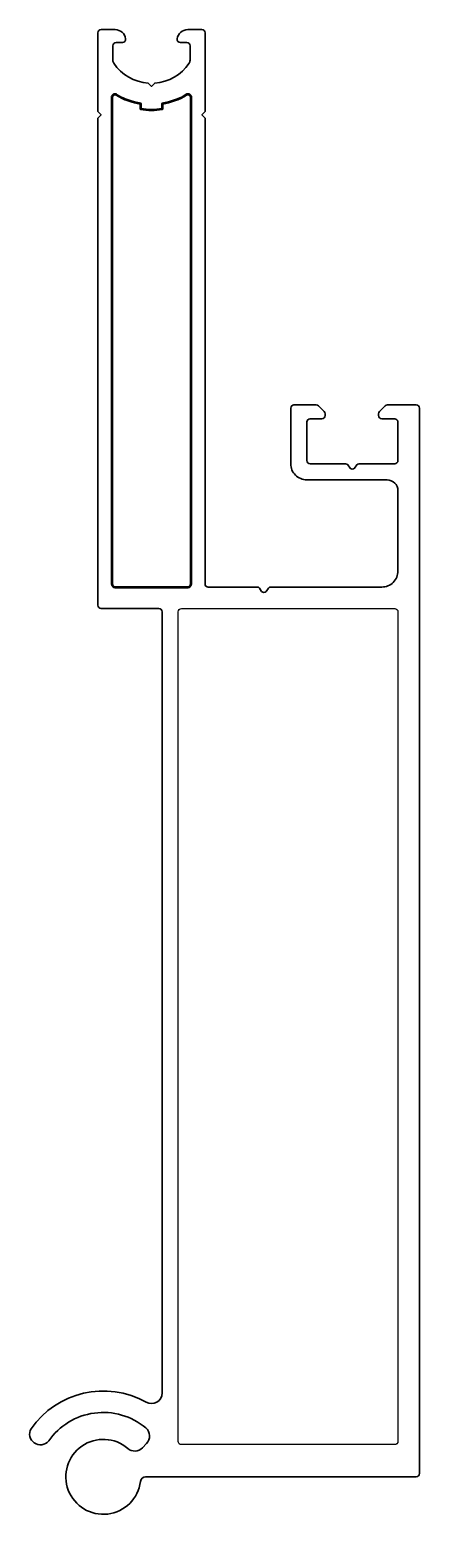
# Model space of a CAD drawing. Header units: millimetres. Extents: x 693 to 730, y 337 to 475.
import ezdxf

# ---------------------------------------------------------------- set-up
doc = ezdxf.new("R2010")
doc.units = ezdxf.units.MM
doc.layers.add('290304send', color=182, linetype='Continuous')
doc.layers.add('8', color=8, linetype='Continuous')

msp = doc.modelspace()

# ---------------------------------------------------------------- linework, layer by layer
at = {"color": 0, "lineweight": 30}
msp.add_lwpolyline([(693.29, 344.61, -0.386311), (704.04, 347.08, 0.573147), (705.53, 347.95), (705.53, 420.83, 0.414214), (705.23, 421.13), (699.83, 421.13, -0.414214), (699.53, 421.43), (699.53, 466.88), (699.83, 467.18), (699.53, 467.48), (699.53, 474.83, -0.414214), (699.83, 475.13), (701.13, 475.13, -0.372825), (702.12, 474.27, -0.453975), (701.83, 473.93), (701.23, 473.93, 0.414214), (700.93, 473.63), (700.93, 472.27, 0.149524), (701.01, 471.99, 0.229816), (704.22, 470.14), (704.53, 469.83), (704.84, 470.14, 0.229816), (708.04, 471.99, 0.149524), (708.13, 472.27), (708.13, 473.63, 0.414214), (707.83, 473.93), (707.23, 473.93, -0.46123), (706.93, 474.27, -0.372825), (707.92, 475.13), (709.23, 475.13, -0.414214), (709.53, 474.83), (709.53, 467.48), (709.23, 467.18), (709.53, 466.88), (709.53, 423.43, 0.414214), (709.83, 423.13), (714.4, 423.13, -0.198912), (714.61, 423.04), (714.81, 422.72, 0.414214), (715.24, 422.72), (715.44, 423.04, -0.198912), (715.65, 423.13), (726.03, 423.13, 0.414214), (727.53, 424.63), (727.53, 432.13, 0.414214), (726.53, 433.13), (719.03, 433.13, -0.414214), (717.53, 434.63), (717.53, 439.83, -0.414214), (717.83, 440.13), (719.9, 440.13, -0.198912), (720.11, 440.04), (720.64, 439.51, -0.198912), (720.73, 439.3), (720.73, 439.13, -0.414214), (720.43, 438.83), (719.33, 438.83, 0.414214), (719.03, 438.53), (719.03, 434.93, 0.414214), (719.33, 434.63), (722.65, 434.63, -0.198912), (722.86, 434.54), (723.06, 434.22, 0.414214), (723.49, 434.22), (723.69, 434.54, -0.198912), (723.9, 434.63), (727.23, 434.63, 0.414214), (727.53, 434.93), (727.53, 438.53, 0.414214), (727.23, 438.83), (726.03, 438.83, -0.414214), (725.73, 439.13), (725.73, 439.3, -0.198912), (725.81, 439.52), (726.34, 440.04, -0.198912), (726.55, 440.13), (729.23, 440.13, -0.414214), (729.53, 439.83), (729.53, 340.43, -0.414214), (729.23, 340.13), (704, 340.13, 0.377837), (703.5, 339.69, -3.987879), (702.32, 342.77, 0.394805), (703.68, 342.83), (704.07, 343.22, 0.441425), (704, 344.69, 0.440378), (694.94, 343.47, -0.912736)], format="xyb", close=True, dxfattribs=at)
at = {"layer": '290304send', "color": 0, "lineweight": 50}
msp.add_lwpolyline([(707.77, 469.04, -0.096739), (705.53, 468.21), (705.53, 467.7, -0.074597), (703.53, 467.7), (703.53, 468.21, -0.096739), (701.28, 469.04, 0.585079), (700.83, 468.78), (700.83, 423.43, 0.414214), (701.13, 423.13), (707.93, 423.13, 0.414214), (708.23, 423.43), (708.23, 468.78, 0.585079)], format="xyb", close=True, dxfattribs=at)
at = {"layer": '8', "color": 0}
msp.add_lwpolyline([(707.03, 343.43), (707.03, 420.83, -0.414214), (707.33, 421.13), (727.23, 421.13, -0.414214), (727.53, 420.83), (727.53, 343.43, -0.414214), (727.23, 343.13), (707.33, 343.13, -0.414214)], format="xyb", close=True, dxfattribs=at)

doc.saveas('drawing.dxf')
